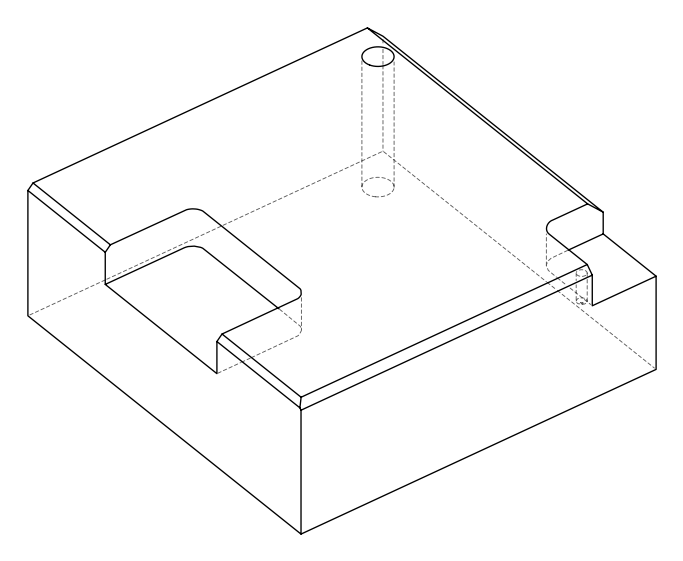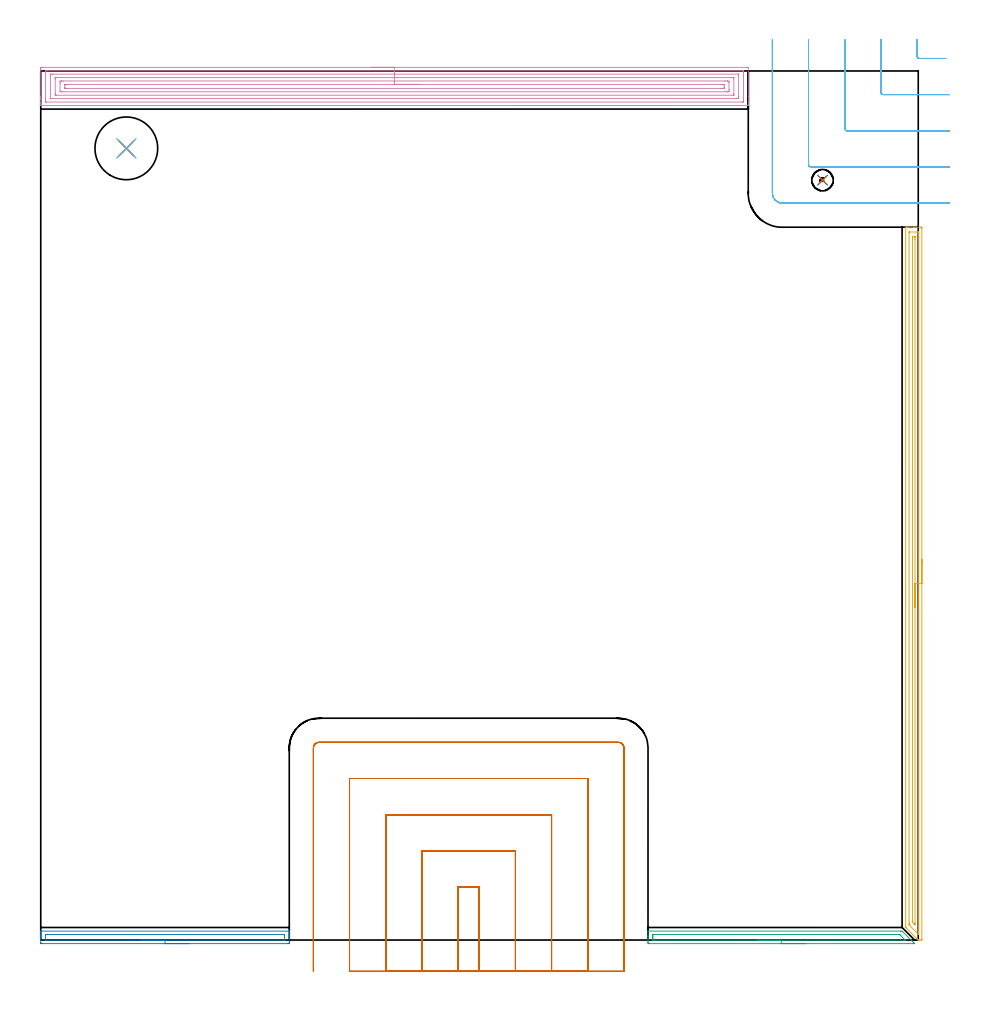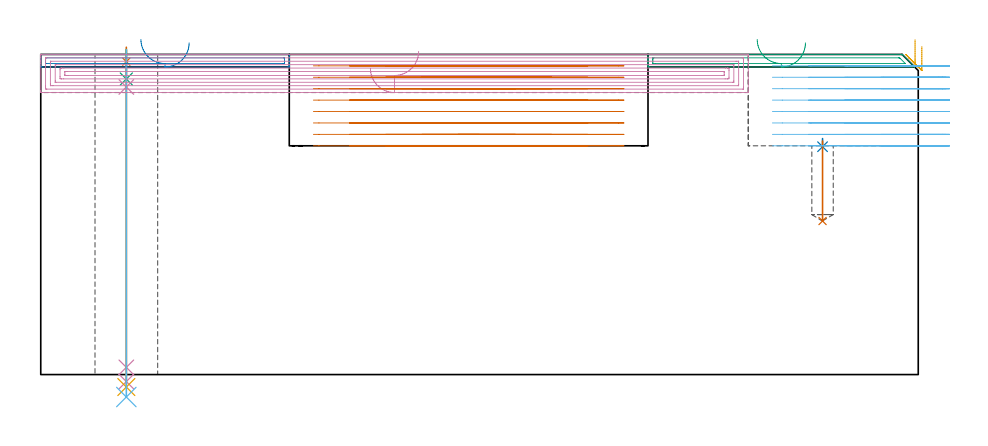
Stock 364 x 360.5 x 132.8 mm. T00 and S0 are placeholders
(PLAN: 13 operations, 7 tool changes, 60 min)
(1 SPOT_DRILL | STEP1HOLE | NXT0321_9005460120000 | 0.05 min | 183 mm3)
(2 SPOT_DRILL_1 | STEP1POCKET | NXT0321_9005460120000 | 0.04 min | 4162 mm3)
(3 DRILL_BLIND_HOLE_INTO_CENTER | STEP1HOLE | NXT0301_039 | 0.05 min | 258 mm3)
(4 GUN_DRILL_THROUGH_HOLE | STEP1HOLE | UGT0307_002 | 0.6 min | 3454 mm3)
(5 SPADE_DRILL_TO_ENLARGE_THROUGH_HOLE | STEP1HOLE | UGT0306_007 | 0.56 min | 24456 mm3)
(6 DRILL_TO_ENLARGE_THROUGH_HOLE | STEP1HOLE | UGT0301_387 | 0.58 min | 42105 mm3)
(7 DRILL_BLIND_HOLE_INTO_CENTER_1 | STEP1POCKET | UGT0301_205 | 0.14 min | 1859 mm3)
(8 AREA_MILL | FG_CHAMFER_SURFACE | UGT0205_001 | 1.84 min | 1443 mm3)
(9 AREA_MILL_1 | FG_CHAMFER_SURFACE_1 | UGT0205_001 | 1.92 min | 1580 mm3)
(10 AREA_MILL_2 | FG_CHAMFER_SURFACE_2 | UGT0205_001 | 14.37 min | 37552 mm3)
(11 AREA_MILL_3 | FG_CHAMFER_SURFACE_3 | UGT0205_001 | 7.23 min | 6659 mm3)
(12 MILL_CORNER_NOTCH_RECTANGULAR | CORNER_NOTCH_RECTANGULAR | UGT0201_094 | Follow Part, ap 5, ae 75% | 7.39 min | 166322 mm3)
(13 MILL_SLOT | SLOT_PARTIAL_RECTANGULAR | UGT0201_094 | Follow Part, ap 5, ae 75% | 25.21 min | 516309 mm3)
(TOOL NXT0321_9005460120000 | NC Spot Drill, 142deg, 12mm, Carbide, Uncoated | D12 PA142 FL30 Z2)
(TOOL NXT0301_039 | Carbide Drill 6.8mm [860.1-0680-034A1-MM 2214] | D6.8 PA140 FL53 Z2)
(TOOL UGT0307_002 | Gun Drill 6 mm | D6 PA130 FL24 Z1)
(TOOL UGT0306_007 | Spade Drill 16.5mm | D16.5 PA132 FL10 Z2)
(TOOL UGT0301_387 | Twist Drill 26 mm | D26 PA118 FL165 Z2)
(TOOL UGT0301_205 | Twist Drill 8.9 mm | D8.9 PA118 FL78 Z2)
(TOOL UGT0205_001 | Chamfer Mill 20 x 3 x 45 deg. | D20 FL50 Z2)
(TOOL UGT0201_094 | End mill 20 mm | D20 FL38 Z4)
(OP 1 SPOT_DRILL)
G17 G21 G94 G90
T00 M6
G54
G17 G0 G90 X35.5 Y328.4 S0 M3
G43 Z142.8 H0
G94 G81 G98 Z129.8 F250. R135.8
G80
M5
M2
(OP 2 SPOT_DRILL_1)
G17 G21 G94 G90
T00 M6
G54
G17 G0 G90 X324.3 Y315.2 S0 M3
G43 Z142.8 H0
G94 G81 G98 Z94.517 F250. R97.9
G80
M5
M2
(OP 3 DRILL_BLIND_HOLE_INTO_CENTER)
G17 G21 G94 G90
T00 M6
G54
G17 G0 G90 X35.5 Y328.4 S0 M3
G43 Z142.8 H1
G94 G81 G98 Z122.6 F250. R134.8
G80
M5
M2
(OP 4 GUN_DRILL_THROUGH_HOLE)
G17 G21 G94 G90
T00 M6
G54
G17 G0 G90 X35.5 Y328.4 M8
G43 Z142.8 H0
Z129.932
S716 M3
G94 G1 Z119.293 F125. M26
G4 X.084
Z3. F250.
G4 X.084
Z-2.899 F125.
G4 X.084
M5
M9
G0 Z129.932
Z142.8
M2
(OP 5 SPADE_DRILL_TO_ENLARGE_THROUGH_HOLE)
G17 G21 G94 G90
T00 M6
G54
G17 G0 G90 X35.5 Y328.4 S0 M3
G43 Z142.8 H0
G94 G73 G98 Z-5.173 F250. Q15.33 R134.8
G80
M5
M2
(OP 6 DRILL_TO_ENLARGE_THROUGH_HOLE)
G17 G21 G94 G90
T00 M6
G54
G17 G0 G90 X35.5 Y328.4 S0 M3
G43 Z142.8 H0
G94 G73 G98 Z-9.311 F250. Q23.685 R134.8
G80
M5
M2
(OP 7 DRILL_BLIND_HOLE_INTO_CENTER_1)
G17 G21 G94 G90
T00 M6
G54
G17 G0 G90 X324.3 Y315.2 S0 M3
G43 Z142.8 H0
G94 G81 G98 Z63.7 F250. R96.9
G80
M5
M2
(OP 8 AREA_MILL)
G17 G21 G94 G90
T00 M6
G54
G17 G0 G90 X61.55 Y-1.5 S1061 M3
G43 Z142.8 H0
Z137.6
G94 G1 X61.512 Z136.728 F250.
X61.398 Z135.864
X61.209 Z135.012
X60.947 Z134.18
X60.613 Z133.374
X60.21 Z132.6
X59.741 Z131.864
X59.21 Z131.172
X58.621 Z130.529
X57.978 Z129.94
X57.286 Z129.408
X56.55 Z128.94
X55.776 Z128.537
X54.97 Z128.203
X54.138 Z127.941
X53.286 Z127.752
X52.422 Z127.638
X51.55 Z127.6
X0.62
X0.212 Y-1.496 Z127.601
X0.01 Y-1.492 Z127.605
X0. Y-1.095 Z128.001
Y0.661 Z129.755
Y1.198 Z130.295
Y1.539 Z130.635
Y2.076 Z131.172
Y2.417 Z131.512
Y3.099 Z132.198
Y3.386 Z132.485
X0.002 Y3.545 Z132.637
X0.01 Y3.697 Z132.788
X0.173 Y3.7 Z132.8
X102.927
X103.09 Y3.697 Z132.788
X103.098 Y3.545 Z132.637
X103.1 Y3.386 Z132.485
Y3.099 Z132.199
Y2.417 Z131.512
Y1.198 Z130.295
Y0.661 Z129.755
Y-0.827 Z128.269
X103.097 Y-1.095 Z128.001
X103.09 Y-1.492 Z127.605
X102.888 Y-1.496 Z127.601
X102.48 Y-1.5 Z127.6
X51.55
Y-0.086 Z129.014
X2.407 Y-0.085 Z129.015
X2.272 Y-0.084 Z129.016
X2.049 Y-0.079 Z129.021
X2.009 Y-0.072 Z129.028
X2.005 Y-0.042 Z129.058
X2.002 Y-0.01 Z129.09
X2. Y0.183 Z129.283
X2.001 Y2.073 Z131.173
X2.003 Y2.179 Z131.279
X2.008 Y2.25 Z131.35
X2.013 Y2.279 Z131.379
X2.029 Y2.281 Z131.381
X2.407 Y2.285 Z131.385
X2.541 Y2.286 Z131.386
X100.693 Y2.285 Z131.385
X100.828 Y2.284 Z131.384
X101.051 Y2.279 Z131.379
X101.091 Y2.272 Z131.372
X101.095 Y2.242 Z131.342
X101.098 Y2.21 Z131.31
X101.1 Y2.017 Z131.117
X101.099 Y0.127 Z129.227
X101.097 Y0.021 Z129.121
X101.092 Y-0.05 Z129.05
X101.087 Y-0.079 Z129.021
X101.071 Y-0.081 Z129.019
X100.693 Y-0.085 Z129.015
X100.559 Y-0.086 Z129.014
X51.55
X50.678 Z129.052
X49.813 Z129.166
X48.962 Z129.355
X48.13 Z129.617
X47.324 Z129.951
X46.55 Z130.354
X45.814 Z130.823
X45.122 Z131.354
X44.479 Z131.943
X43.89 Z132.586
X43.358 Z133.278
X42.89 Z134.014
X42.487 Z134.788
X42.153 Z135.594
X41.891 Z136.426
X41.702 Z137.278
X41.588 Z138.143
X41.55 Z139.014
G0 Z142.8
M5
M2
(OP 9 AREA_MILL_1)
G17 G21 G94 G90
T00 M6
G54
G17 G0 G90 X317.2 Y-1.5 S1061 M3
G43 Z142.8 H0
Z137.6
G94 G1 X317.162 Z136.728 F250.
X317.048 Z135.864
X316.859 Z135.012
X316.597 Z134.18
X316.263 Z133.374
X315.86 Z132.6
X315.391 Z131.864
X314.86 Z131.172
X314.271 Z130.529
X313.628 Z129.94
X312.936 Z129.408
X312.2 Z128.94
X311.426 Z128.537
X310.62 Z128.203
X309.788 Z127.941
X308.936 Z127.752
X308.071 Z127.638
X307.2 Z127.6
X252.47
X252.065 Y-1.495 Z127.602
X251.91 Y-1.491 Z127.605
X251.9 Y-1.095 Z128.
Y-0.78 Z128.315
Y-0.217 Z128.877
Y0.414 Z129.512
Y0.661 Z129.758
Y1.292 Z130.389
Y1.539 Z130.635
Y2.032 Z131.131
X251.901 Y3.474 Z132.572
X251.91 Y3.694 Z132.792
X252.025 Y3.7 Z132.8
X356.59
X357.306 Y3.697 Z132.789
X357.48 Y3.52 Z132.619
X357.536 Y3.464 Z132.564
X362.227 Y-1.226 Z127.872
X362.489 Y-1.498 Z127.602
X362.49 Y-1.5 Z127.6
X307.2
Y-0.086 Z129.014
X255.007
X254.25 Y-0.085 Z129.015
X254.114 Y-0.083 Z129.017
X253.925 Y-0.079 Z129.021
X253.91 Y-0.018 Z129.082
X253.904 Y0.124 Z129.224
X253.901 Y0.661 Z129.761
X253.9 Y1.006 Z130.106
Y1.539 Z130.639
X253.901 Y1.883 Z130.983
X253.908 Y2.229 Z131.329
X253.91 Y2.272 Z131.372
X253.923 Y2.279 Z131.379
X253.966 Y2.282 Z131.382
X254.061 Y2.284 Z131.384
X254.25 Y2.285 Z131.385
X254.383 Y2.286 Z131.386
X355.835 Y2.285 Z131.385
X356.211 Y2.28 Z131.38
X356.254 Y2.279 Z131.379
X356.325 Y2.214 Z131.314
X356.445 Y2.101 Z131.201
X356.59 Y1.959 Z131.059
X358.559 Y-0.009 Z129.091
X358.589 Y-0.041 Z129.059
X358.619 Y-0.075 Z129.025
X358.622 Y-0.082 Z129.018
X358.621 Y-0.083 Z129.017
X358.594 Y-0.084 Z129.016
X358.37 Y-0.086 Z129.014
X358.237
X307.2
X306.328 Z129.052
X305.463 Z129.166
X304.612 Z129.355
X303.78 Z129.617
X302.974 Z129.951
X302.2 Z130.354
X301.464 Z130.823
X300.772 Z131.354
X300.129 Z131.943
X299.539 Z132.586
X299.008 Z133.278
X298.54 Z134.014
X298.137 Z134.788
X297.803 Z135.594
X297.541 Z136.426
X297.352 Z137.278
X297.238 Z138.143
X297.2 Z139.014
G0 Z142.8
M5
M2
(OP 10 AREA_MILL_2)
G17 G21 G94 G90
T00 M6
G54
G17 G0 G90 X136.75 Y362. S1061 M3
G43 Z142.8 H0
Z127.
G94 G1 X136.788 Z126.129 F250.
X136.902 Z125.264
X137.091 Z124.412
X137.353 Z123.58
X137.687 Z122.774
X138.09 Z122.
X138.558 Z121.264
X139.09 Z120.572
X139.679 Z119.929
X140.322 Z119.34
X141.014 Z118.809
X141.75 Z118.34
X142.524 Z117.937
X143.33 Z117.603
X144.162 Z117.341
X145.014 Z117.152
X145.878 Z117.038
X146.75 Z117.
X292.877
X293.344 Y361.995 Z117.003
X293.49 Y361.992 Z117.006
X293.5 Y361.842 Z117.156
Y349.876 Z129.119
Y347.504 Z131.491
Y346.534 Z132.465
X293.49 Y346.202 Z132.789
X293.323 Y346.2 Z132.8
X0.177
X0.01 Y346.202 Z132.789
X0. Y346.535 Z132.464
Y346.808 Z132.191
Y347.504 Z131.491
Y348.731 Z130.266
Y349.263 Z129.732
Y349.876 Z129.119
Y361.31 Z117.688
X0.003 Y361.576 Z117.422
X0.01 Y361.992 Z117.006
X0.197 Y361.996 Z117.003
X0.623 Y362. Z117.
X146.75
Y360.586 Z118.414
X291.202 Y360.585 Z118.415
X291.456 Y360.58 Z118.42
X291.482 Y360.579 Z118.421
X291.49 Y360.566 Z118.434
X291.496 Y360.533 Z118.467
X291.498 Y360.5 Z118.5
X291.5 Y360.292 Z118.708
Y359.817 Z119.183
Y348.859 Z130.141
X291.497 Y348.383 Z130.617
X291.491 Y347.988 Z131.012
X291.47 Y347.621 Z131.379
X291.089 Y347.616 Z131.384
X290.976 Y347.615 Z131.385
X2.298
X2.044 Y347.62 Z131.38
X2.018 Y347.621 Z131.379
X2.01 Y347.634 Z131.366
X2.004 Y347.667 Z131.333
X2.002 Y347.7 Z131.3
X2. Y347.908 Z131.092
Y348.383 Z130.617
Y359.341 Z119.659
X2.003 Y359.817 Z119.183
X2.009 Y360.212 Z118.788
X2.03 Y360.579 Z118.421
X2.411 Y360.584 Z118.416
X2.524 Y360.585 Z118.415
X146.75 Y360.586 Z118.414
Y359.171 Z119.829
X289.302
X289.381 Y359.17 Z119.83
X289.444 Y359.167 Z119.833
X289.479 Y359.165 Z119.835
X289.49 Y359.132 Z119.868
X289.495 Y358.937 Z120.063
X289.499 Y358.743 Z120.257
X289.5 Y349.947 Z129.053
X289.498 Y349.263 Z129.737
X289.496 Y349.072 Z129.928
X289.491 Y349.043 Z129.957
X289.476 Y349.035 Z129.965
X289.42 Y349.033 Z129.967
X289.302 Y349.031 Z129.969
X288.646 Y349.029 Z129.971
X288.408 Y349.028 Z129.972
X4.198 Y349.029 Z129.971
X4.119 Y349.03 Z129.97
X4.056 Y349.032 Z129.968
X4.021 Y349.035 Z129.965
X4.01 Y349.068 Z129.932
X4.005 Y349.263 Z129.737
X4.001 Y349.457 Z129.543
X4. Y358.253 Z120.747
X4.002 Y358.937 Z120.063
X4.004 Y359.128 Z119.872
X4.009 Y359.157 Z119.843
X4.024 Y359.165 Z119.835
X4.08 Y359.167 Z119.833
X4.198 Y359.169 Z119.831
X4.854 Y359.171 Z119.829
X5.092
X146.75
Y357.757 Z121.243
X286.926
X287.359 Y357.755 Z121.245
X287.447 Y357.753 Z121.247
X287.481 Y357.751 Z121.249
X287.49 Y357.715 Z121.285
X287.493 Y357.611 Z121.389
X287.5 Y357.192 Z121.808
Y351.036 Z127.964
X287.498 Y350.589 Z128.411
X287.496 Y350.481 Z128.519
X287.492 Y350.455 Z128.545
X287.488 Y350.45 Z128.55
X287.475 Y350.447 Z128.553
X287.405 Y350.444 Z128.556
X287.208 Y350.443 Z128.557
X6.574
X6.141 Y350.445 Z128.555
X6.054 Y350.447 Z128.553
X6.019 Y350.449 Z128.551
X6.01 Y350.485 Z128.515
X6.007 Y350.589 Z128.411
X6. Y351.008 Z127.992
Y357.164 Z121.836
X6.001 Y357.611 Z121.389
X6.004 Y357.719 Z121.281
X6.008 Y357.745 Z121.255
X6.012 Y357.75 Z121.25
X6.025 Y357.753 Z121.247
X6.095 Y357.755 Z121.245
X6.292 Y357.757 Z121.243
X146.75
Y356.343 Z122.657
X283.894
X284.789 Y356.342 Z122.658
X284.833 Y356.34 Z122.66
X285.49 Y356.299 Z122.701
X285.499 Y355.643 Z123.357
Y352.781 Z126.219
X285.497 Y352.128 Z126.872
X285.49 Y351.901 Z127.099
X284.875 Y351.86 Z127.14
X284.833 Y351.858 Z127.142
X283.984 Y351.857 Z127.143
X9.606
X8.711 Y351.858 Z127.142
X8.667 Y351.86 Z127.14
X8.01 Y351.901 Z127.099
X8.001 Y352.557 Z126.443
X8. Y355.419 Z123.581
X8.003 Y356.072 Z122.928
X8.01 Y356.299 Z122.701
X8.625 Y356.34 Z122.66
X8.667 Y356.341 Z122.659
X9.516 Y356.343 Z122.657
X146.75
Y354.929 Z124.071
X282.65
X283.045 Y354.927 Z124.073
X283.44 Y354.923 Z124.077
X283.485 Y354.922 Z124.078
X283.49 Y354.887 Z124.113
X283.496 Y354.808 Z124.192
X283.499 Y354.689 Z124.311
Y353.66 Z125.34
X283.497 Y353.437 Z125.563
X283.492 Y353.325 Z125.675
X283.488 Y353.278 Z125.722
X283.436 Y353.275 Z125.725
X283.045 Y353.272 Z125.728
X282.547 Y353.271 Z125.729
X282.152
X10.85
X10.455 Y353.273 Z125.727
X10.06 Y353.276 Z125.724
X10.015 Y353.278 Z125.722
X10.01 Y353.313 Z125.687
X10.004 Y353.392 Z125.608
X10.001 Y353.511 Z125.489
Y354.54 Z124.46
X10.003 Y354.763 Z124.237
X10.008 Y354.875 Z124.125
X10.012 Y354.922 Z124.078
X10.064 Y354.924 Z124.076
X10.455 Y354.927 Z124.073
X10.953 Y354.929 Z124.071
X11.348
X146.75
X147.622 Z124.109
X148.487 Z124.223
X149.338 Z124.412
X150.17 Z124.674
X150.976 Z125.008
X151.75 Z125.411
X152.486 Z125.88
X153.178 Z126.411
X153.821 Z127.
X154.41 Z127.643
X154.942 Z128.335
X155.41 Z129.071
X155.813 Z129.845
X156.147 Z130.651
X156.409 Z131.483
X156.598 Z132.335
X156.712 Z133.2
X156.75 Z134.071
G0 Z142.8
M5
M2
(OP 11 AREA_MILL_3)
G17 G21 G94 G90
T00 M6
G54
G17 G0 G90 X365.5 Y157.85 S1061 M3
G43 Z142.8 H0
Z136.1
G94 G1 Y157.812 Z135.228 F250.
Y157.698 Z134.364
Y157.509 Z133.512
Y157.247 Z132.68
Y156.913 Z131.874
Y156.51 Z131.1
Y156.042 Z130.364
Y155.51 Z129.672
Y154.921 Z129.029
Y154.278 Z128.44
Y153.586 Z127.908
Y152.85 Z127.44
Y152.076 Z127.037
Y151.27 Z126.703
Y150.438 Z126.441
Y149.587 Z126.252
Y148.722 Z126.138
Y147.85 Z126.1
Y0.45
X365.499 Y0.158 Z126.101
X365.494 Y0.006 Z126.102
X365.492 Y0.003 Z126.103
X365.352 Y0.001 Z126.243
X365.198 Y0. Z126.397
X364.356 Z127.244
X364.003 Z127.594
X363.989 Y0.01 Z127.608
X363.622 Y0.378 Z127.978
X363.456 Y0.542 Z128.14
X359.102 Y4.898 Z132.497
X358.932 Y5.067 Z132.665
X358.8 Y5.199 Z132.795
X358.799 Y5.203 Z132.796
X358.8 Y5.959 Z132.8
Y295.542
X358.802 Y295.69 Z132.788
X358.905 Y295.696 Z132.687
X359.015 Y295.7 Z132.585
X359.354 Z132.245
X359.973 Z131.621
X362.024 Z129.573
X362.585 Z129.009
X363.175 Z128.42
X364.917 Z126.679
X365.198 Y295.696 Z126.399
X365.493 Y295.69 Z126.103
X365.497 Y295.402 Z126.101
X365.499 Y295.095
X365.5 Y147.85 Z126.1
X364.086 Z127.514
Y3.282
X364.084 Y2.638 Z127.516
X364.082 Y2.389 Z127.518
X364.08 Y2.377 Z127.52
X364.079 Z127.521
X364.062 Y2.389 Z127.538
X360.491 Y5.959 Z131.109
X360.37 Y6.084 Z131.23
X360.274 Y6.187 Z131.326
X360.221 Y6.246 Z131.379
X360.22 Y6.282 Z131.38
X360.216 Y6.603 Z131.384
X360.215 Y6.851 Z131.385
X360.214 Y7.497 Z131.386
X360.215 Y293.311 Z131.385
X360.217 Y293.633 Z131.383
X360.219 Y293.672 Z131.381
X360.22 Y293.685 Z131.38
X360.237 Y293.69 Z131.363
X360.337 Y293.696 Z131.263
X360.465 Y293.699 Z131.135
X363.456 Y293.7 Z128.144
X363.949 Y293.698 Z127.651
X364.054 Y293.693 Z127.546
X364.074 Y293.691 Z127.526
X364.079 Y293.656 Z127.521
X364.082 Y293.561 Z127.518
X364.085 Y293.311 Z127.515
X364.086 Y292.665 Z127.514
Y292.418
Y147.85
X362.672 Z128.928
X362.671 Y6.764 Z128.929
X362.67 Y6.675 Z128.93
X362.664 Y6.499 Z128.936
X362.654 Y6.257 Z128.946
X362.585 Y6.322 Z129.015
X362.049 Y6.851 Z129.551
X361.715 Y7.188 Z129.885
X361.65 Y7.258 Z129.95
X361.636 Y7.275 Z129.964
X361.633 Y7.362 Z129.967
X361.63 Y7.479 Z129.97
X361.628 Y7.832 Z129.972
Y290.722
X361.631 Y291.526 Z129.969
X361.632 Y291.61 Z129.968
X361.636 Y291.69 Z129.964
X361.715 Y291.692 Z129.885
X362.416 Y291.699 Z129.184
X362.585 Y291.697 Z129.015
X362.641 Y291.693 Z128.959
X362.658 Y291.691 Z128.942
X362.665 Y291.67 Z128.935
X362.668 Y291.614 Z128.932
X362.671 Y291.526 Z128.929
Y291.438
X362.672 Y290.633 Z128.928
Y147.85
Y146.978 Z128.966
Y146.114 Z129.08
Y145.262 Z129.269
Y144.43 Z129.532
Y143.624 Z129.865
Y142.85 Z130.268
Y142.114 Z130.737
Y141.422 Z131.268
Y140.779 Z131.857
Y140.19 Z132.501
Y139.659 Z133.193
Y139.19 Z133.928
Y138.787 Z134.702
Y138.453 Z135.508
Y138.191 Z136.34
Y138.002 Z137.192
Y137.888 Z138.057
Y137.85 Z138.928
G0 Z142.8
M5
M2
(OP 12 MILL_CORNER_NOTCH_RECTANGULAR)
G17 G21 G94 G90
T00 M6
G54
G17 G0 G90 X363.5 Y373.5 S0 M3
G43 Z142.8 H0
Z128.062
G94 G1 Y370.5 F250.
Y366.694 F500.
G3 X364.494 Y365.7 R1.
G1 X372.542
X375.542 F250.
G0 Z142.8
X348.5 Y373.5
Z128.062
G1 Y370.5
Y351.695 F500.
G3 X349.495 Y350.7 R1.
G1 X374.
X377. F250.
G0 Z142.8
X333.5 Y373.5
Z128.062
G1 Y370.5
Y336.695 F500.
G3 X334.495 Y335.7 R1.
G1 X374.
X377. F250.
G0 Z142.8
X318.5 Y373.5
Z128.062
G1 Y370.5
Y321.695 F500.
G3 X319.495 Y320.7 R1.
G1 X374.
X377. F250.
G0 Z142.8
X303.5 Y373.5
Z128.062
G1 Y370.5
Y309.8 F500.
G3 X307.6 Y305.7 R4.1
G1 X374.
X377. F250.
G0 Z142.8
X363.5 Y373.5
Z123.325
G1 Y370.5
Y366.694 F500.
G3 X364.494 Y365.7 R1.
G1 X372.542
X375.542 F250.
G0 Z142.8
X348.5 Y373.5
Z123.325
G1 Y370.5
Y351.695 F500.
G3 X349.495 Y350.7 R1.
G1 X374.
X377. F250.
G0 Z142.8
X333.5 Y373.5
Z123.325
G1 Y370.5
Y336.695 F500.
G3 X334.495 Y335.7 R1.
G1 X374.
X377. F250.
G0 Z142.8
X318.5 Y373.5
Z123.325
G1 Y370.5
Y321.695 F500.
G3 X319.495 Y320.7 R1.
G1 X374.
X377. F250.
G0 Z142.8
X303.5 Y373.5
Z123.325
G1 Y370.5
Y309.8 F500.
G3 X307.6 Y305.7 R4.1
G1 X374.
X377. F250.
G0 Z142.8
X363.5 Y373.5
Z118.587
G1 Y370.5
Y366.695 F500.
G3 X364.495 Y365.7 R1.
G1 X372.542
X375.542 F250.
G0 Z142.8
X348.5 Y373.5
Z118.587
G1 Y370.5
Y351.695 F500.
G3 X349.495 Y350.7 R1.
G1 X374.
X377. F250.
G0 Z142.8
X333.5 Y373.5
Z118.587
G1 Y370.5
Y336.695 F500.
G3 X334.495 Y335.7 R1.
G1 X374.
X377. F250.
G0 Z142.8
X318.5 Y373.5
Z118.587
G1 Y370.5
Y321.695 F500.
G3 X319.495 Y320.7 R1.
G1 X374.
X377. F250.
G0 Z142.8
X303.5 Y373.5
Z118.587
G1 Y370.5
Y309.8 F500.
G3 X307.6 Y305.7 R4.1
G1 X374.
X377. F250.
G0 Z142.8
X363.5 Y373.5
Z113.85
G1 Y370.5
Y366.695 F500.
G3 X364.495 Y365.7 R1.
G1 X372.542
X375.542 F250.
G0 Z142.8
X348.5 Y373.5
Z113.85
G1 Y370.5
Y351.695 F500.
G3 X349.495 Y350.7 R1.
G1 X374.
X377. F250.
G0 Z142.8
X333.5 Y373.5
Z113.85
G1 Y370.5
Y336.695 F500.
G3 X334.495 Y335.7 R1.
G1 X374.
X377. F250.
G0 Z142.8
X318.5 Y373.5
Z113.85
G1 Y370.5
Y321.695 F500.
G3 X319.495 Y320.7 R1.
G1 X374.
X377. F250.
G0 Z142.8
X303.5 Y373.5
Z113.85
G1 Y370.5
Y309.8 F500.
G3 X307.6 Y305.7 R4.1
G1 X374.
X377. F250.
G0 Z142.8
X363.5 Y373.5
Z109.112
G1 Y370.5
Y366.695 F500.
G3 X364.495 Y365.7 R1.
G1 X372.542
X375.542 F250.
G0 Z142.8
X348.5 Y373.5
Z109.112
G1 Y370.5
Y351.695 F500.
G3 X349.495 Y350.7 R1.
G1 X374.
X377. F250.
G0 Z142.8
X333.5 Y373.5
Z109.112
G1 Y370.5
Y336.695 F500.
G3 X334.495 Y335.7 R1.
G1 X374.
X377. F250.
G0 Z142.8
X318.5 Y373.5
Z109.112
G1 Y370.5
Y321.695 F500.
G3 X319.495 Y320.7 R1.
G1 X374.
X377. F250.
G0 Z142.8
X303.5 Y373.5
Z109.112
G1 Y370.5
Y309.8 F500.
G3 X307.6 Y305.7 R4.1
G1 X374.
X377. F250.
G0 Z142.8
X363.5 Y373.5
Z104.375
G1 Y370.5
Y366.695 F500.
G3 X364.495 Y365.7 R1.
G1 X372.542
X375.542 F250.
G0 Z142.8
X348.5 Y373.5
Z104.375
G1 Y370.5
Y351.695 F500.
G3 X349.495 Y350.7 R1.
G1 X374.
X377. F250.
G0 Z142.8
X333.5 Y373.5
Z104.375
G1 Y370.5
Y336.695 F500.
G3 X334.495 Y335.7 R1.
G1 X374.
X377. F250.
G0 Z142.8
X318.5 Y373.5
Z104.375
G1 Y370.5
Y321.695 F500.
G3 X319.495 Y320.7 R1.
G1 X374.
X377. F250.
G0 Z142.8
X303.5 Y373.5
Z104.375
G1 Y370.5
Y309.8 F500.
G3 X307.6 Y305.7 R4.1
G1 X374.
X377. F250.
G0 Z142.8
X363.5 Y373.5
Z99.637
G1 Y370.5
Y366.695 F500.
G3 X364.495 Y365.7 R1.
G1 X372.542
X375.542 F250.
G0 Z142.8
X348.5 Y373.5
Z99.637
G1 Y370.5
Y351.695 F500.
G3 X349.495 Y350.7 R1.
G1 X374.
X377. F250.
G0 Z142.8
X333.5 Y373.5
Z99.637
G1 Y370.5
Y336.695 F500.
G3 X334.495 Y335.7 R1.
G1 X374.
X377. F250.
G0 Z142.8
X318.5 Y373.5
Z99.637
G1 Y370.5
Y321.695 F500.
G3 X319.495 Y320.7 R1.
G1 X374.
X377. F250.
G0 Z142.8
X303.5 Y373.5
Z99.637
G1 Y370.5
Y309.8 F500.
G3 X307.6 Y305.7 R4.1
G1 X374.
X377. F250.
G0 Z142.8
X363.5 Y373.5
Z94.9
G1 Y370.5
Y366.695 F500.
G3 X364.495 Y365.7 R1.
G1 X372.542
X375.542 F250.
G0 Z142.8
X348.5 Y373.5
Z94.9
G1 Y370.5
Y351.695 F500.
G3 X349.495 Y350.7 R1.
G1 X374.
X377. F250.
G0 Z142.8
X333.5 Y373.5
Z94.9
G1 Y370.5
Y336.695 F500.
G3 X334.495 Y335.7 R1.
G1 X374.
X377. F250.
G0 Z142.8
X318.5 Y373.5
Z94.9
G1 Y370.5
Y321.695 F500.
G3 X319.495 Y320.7 R1.
G1 X374.
X377. F250.
G0 Z142.8
X303.5 Y373.5
Z94.9
G1 Y370.5
Y309.8 F500.
G3 X307.6 Y305.7 R4.1
G1 X374.
X377. F250.
G0 Z142.8
M5
M2
(OP 13 MILL_SLOT)
G17 G21 G94 G90
T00 M6
G54
G17 G0 G90 X181.9 Y-13. S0 M3
G43 Z142.8 H0
Z128.062
G94 G1 Y-10. F250.
Y22. F500.
X173.1
Y-10.
Y-13. F250.
X196.9
Y-10.
Y37. F500.
X158.1
Y-10.
Y-13. F250.
X211.9
Y-10.
Y52. F500.
X143.1
Y-10.
Y-13. F250.
X226.9
Y-10.
Y67. F500.
X128.1
Y-10.
Y-13. F250.
X241.9
Y-10.
Y79.7 F500.
G3 X239.6 Y82. R2.3
G1 X115.4
G3 X113.1 Y79.7 R2.3
G1 Y-10.
Y-13. F250.
G0 X181.9 Z123.325
G1 Y-10.
Y22. F500.
X173.1
Y-10.
Y-13. F250.
X196.9
Y-10.
Y37. F500.
X158.1
Y-10.
Y-13. F250.
X211.9
Y-10.
Y52. F500.
X143.1
Y-10.
Y-13. F250.
X226.9
Y-10.
Y67. F500.
X128.1
Y-10.
Y-13. F250.
X241.9
Y-10.
Y79.7 F500.
G3 X239.6 Y82. R2.3
G1 X115.4
G3 X113.1 Y79.7 R2.3
G1 Y-10.
Y-13. F250.
G0 X181.9 Z118.587
G1 Y-10.
Y22. F500.
X173.1
Y-10.
Y-13. F250.
X196.9
Y-10.
Y37. F500.
X158.1
Y-10.
Y-13. F250.
X211.9
Y-10.
Y52. F500.
X143.1
Y-10.
Y-13. F250.
X226.9
Y-10.
Y67. F500.
X128.1
Y-10.
Y-13. F250.
X241.9
Y-10.
Y79.7 F500.
G3 X239.6 Y82. R2.3
G1 X115.4
G3 X113.1 Y79.7 R2.3
G1 Y-10.
Y-13. F250.
G0 X181.9 Z113.85
G1 Y-10.
Y22. F500.
X173.1
Y-10.
Y-13. F250.
X196.9
Y-10.
Y37. F500.
X158.1
Y-10.
Y-13. F250.
X211.9
Y-10.
Y52. F500.
X143.1
Y-10.
Y-13. F250.
X226.9
Y-10.
Y67. F500.
X128.1
Y-10.
Y-13. F250.
X241.9
Y-10.
Y79.7 F500.
G3 X239.6 Y82. R2.3
G1 X115.4
G3 X113.1 Y79.7 R2.3
G1 Y-10.
Y-13. F250.
G0 X181.9 Z109.112
G1 Y-10.
Y22. F500.
X173.1
Y-10.
Y-13. F250.
X196.9
Y-10.
Y37. F500.
X158.1
Y-10.
Y-13. F250.
X211.9
Y-10.
Y52. F500.
X143.1
Y-10.
Y-13. F250.
X226.9
Y-10.
Y67. F500.
X128.1
Y-10.
Y-13. F250.
X241.9
Y-10.
Y79.7 F500.
G3 X239.6 Y82. R2.3
G1 X115.4
G3 X113.1 Y79.7 R2.3
G1 Y-10.
Y-13. F250.
G0 X181.9 Z104.375
G1 Y-10.
Y22. F500.
X173.1
Y-10.
Y-13. F250.
X196.9
Y-10.
Y37. F500.
X158.1
Y-10.
Y-13. F250.
X211.9
Y-10.
Y52. F500.
X143.1
Y-10.
Y-13. F250.
X226.9
Y-10.
Y67. F500.
X128.1
Y-10.
Y-13. F250.
X241.9
Y-10.
Y79.7 F500.
G3 X239.6 Y82. R2.3
G1 X115.4
G3 X113.1 Y79.7 R2.3
G1 Y-10.
Y-13. F250.
G0 X181.9 Z99.637
G1 Y-10.
Y22. F500.
X173.1
Y-10.
Y-13. F250.
X196.9
Y-10.
Y37. F500.
X158.1
Y-10.
Y-13. F250.
X211.9
Y-10.
Y52. F500.
X143.1
Y-10.
Y-13. F250.
X226.9
Y-10.
Y67. F500.
X128.1
Y-10.
Y-13. F250.
X241.9
Y-10.
Y79.7 F500.
G3 X239.6 Y82. R2.3
G1 X115.4
G3 X113.1 Y79.7 R2.3
G1 Y-10.
Y-13. F250.
G0 X181.9 Z94.9
G1 Y-10.
Y22. F500.
X173.1
Y-10.
Y-13. F250.
X196.9
Y-10.
Y37. F500.
X158.1
Y-10.
Y-13. F250.
X211.9
Y-10.
Y52. F500.
X143.1
Y-10.
Y-13. F250.
X226.9
Y-10.
Y67. F500.
X128.1
Y-10.
Y-13. F250.
X241.9
Y-10.
Y79.7 F500.
G3 X239.6 Y82. R2.3
G1 X115.4
G3 X113.1 Y79.7 R2.3
G1 Y-10.
Y-13. F250.
G0 Z142.8
M5
M2
